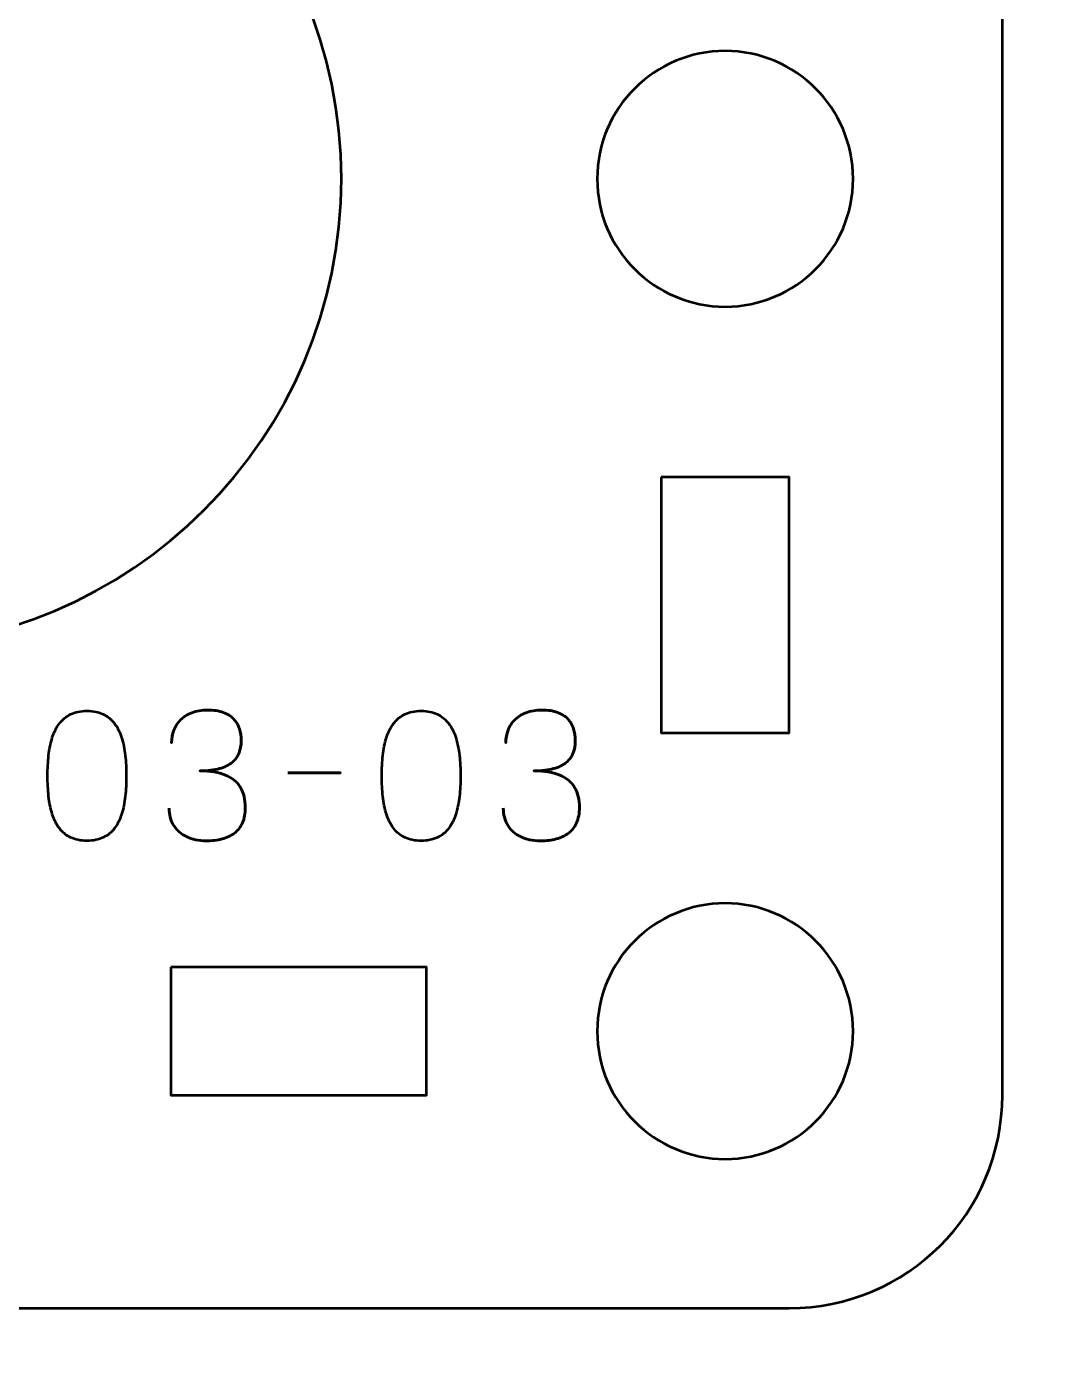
# Model space of a CAD drawing. Header units: centimetres. Extents: x -17.9 to -3.1, y -25.3 to -4.3.
# Drawn here: x -8.787 to -6.411, y -17.65 to -14.494 of the extents above; entities that cross this region are included whole.
import ezdxf

# ---------------------------------------------------------------- set-up
doc = ezdxf.new("R2010")
doc.units = ezdxf.units.CM
doc.header["$MEASUREMENT"] = 0
doc.layers.add('Layer 1', color=7, linetype='Continuous')

msp = doc.modelspace()

# ---------------------------------------------------------------- linework, layer by layer
at = {"layer": 'Layer 1', "color": 22, "lineweight": 53}
msp.add_open_spline([(-17.90003, -24.8499), (-17.90003, -24.8499), (-17.90003, -4.84994), (-17.90003, -4.84994), (-17.90003, -4.84994), (-17.90003, -4.57297), (-17.67694, -4.34998), (-17.39994, -4.34998), (-17.39994, -4.34998), (-17.39994, -4.34998), (-3.60007, -4.34998), (-3.60007, -4.34998), (-3.60007, -4.34998), (-3.32293, -4.34998), (-3.09997, -4.57297), (-3.09997, -4.84994), (-3.09997, -4.84994), (-3.09997, -4.84994), (-3.09997, -24.8499), (-3.09997, -24.8499), (-3.09997, -24.8499), (-3.09997, -25.1269), (-3.32293, -25.34999), (-3.60007, -25.34999), (-3.60007, -25.34999), (-3.60007, -25.34999), (-17.39994, -25.34999), (-17.39994, -25.34999), (-17.39994, -25.34999), (-17.67694, -25.34999), (-17.90003, -25.1269), (-17.90003, -24.8499)], degree=3, knots=[0, 0, 0, 0, 0.125, 0.125, 0.125, 0.125, 0.25, 0.25, 0.25, 0.25, 0.375, 0.375, 0.375, 0.375, 0.5, 0.5, 0.5, 0.5, 0.625, 0.625, 0.625, 0.625, 0.75, 0.75, 0.75, 0.75, 0.875, 0.875, 0.875, 0.875, 1, 1, 1, 1], dxfattribs=at)
at = {"layer": 'Layer 1', "color": 2, "lineweight": 53}
msp.add_open_spline([(-11.29993, -12.19997), (-11.29993, -12.19997), (-7.00006, -12.19997), (-7.00006, -12.19997), (-7.00006, -12.19997), (-6.72292, -12.19997), (-6.49996, -12.42306), (-6.49996, -12.70006), (-6.49996, -12.70006), (-6.49996, -12.70006), (-6.49996, -16.99993), (-6.49996, -16.99993), (-6.49996, -16.99993), (-6.49996, -17.27707), (-6.72292, -17.50003), (-7.00006, -17.50003), (-7.00006, -17.50003), (-7.00006, -17.50003), (-11.29993, -17.50003), (-11.29993, -17.50003), (-11.29993, -17.50003), (-11.57693, -17.50003), (-11.80002, -17.27707), (-11.80002, -16.99993), (-11.80002, -16.99993), (-11.80002, -16.99993), (-11.80002, -12.70006), (-11.80002, -12.70006), (-11.80002, -12.70006), (-11.80002, -12.42306), (-11.57693, -12.19997), (-11.29993, -12.19997)], degree=3, knots=[0, 0, 0, 0, 0.125, 0.125, 0.125, 0.125, 0.25, 0.25, 0.25, 0.25, 0.375, 0.375, 0.375, 0.375, 0.5, 0.5, 0.5, 0.5, 0.625, 0.625, 0.625, 0.625, 0.75, 0.75, 0.75, 0.75, 0.875, 0.875, 0.875, 0.875, 1, 1, 1, 1], dxfattribs=at)
at = {"layer": 'Layer 1', "color": 250, "lineweight": 53}
msp.add_open_spline([(-9.14999, -13.75), (-8.54257, -13.75), (-8.04999, -14.24258), (-8.04999, -14.85), (-8.04999, -14.85), (-8.04999, -15.45742), (-8.54257, -15.95), (-9.14999, -15.95), (-9.14999, -15.95), (-9.75741, -15.95), (-10.24999, -15.45742), (-10.24999, -14.85), (-10.24999, -14.85), (-10.24999, -14.24258), (-9.75741, -13.75), (-9.14999, -13.75)], degree=3, knots=[0, 0, 0, 0, 0.25, 0.25, 0.25, 0.25, 0.5, 0.5, 0.5, 0.5, 0.75, 0.75, 0.75, 0.75, 1, 1, 1, 1], dxfattribs=at)
at = {"layer": 'Layer 1', "lineweight": 53}
for points in [[(-6.84999, -14.85007), (-6.84999, -15.0157), (-6.98432, -15.15007), (-7.14999, -15.15007), (-7.14999, -15.15007), (-7.31562, -15.15007), (-7.44999, -15.0157), (-7.44999, -14.85007), (-7.44999, -14.85007), (-7.44999, -14.6843), (-7.31562, -14.55007), (-7.14999, -14.55007), (-7.14999, -14.55007), (-6.98432, -14.55007), (-6.84999, -14.6843), (-6.84999, -14.85007)], [(-7.30006, -15.54998), (-7.30006, -15.54998), (-7.00006, -15.54998), (-7.00006, -15.54998), (-7.00006, -15.54998), (-7.00006, -15.54998), (-7.00006, -16.14998), (-7.00006, -16.14998), (-7.00006, -16.14998), (-7.00006, -16.14998), (-7.30006, -16.14998), (-7.30006, -16.14998), (-7.30006, -16.14998), (-7.30006, -16.14998), (-7.30006, -15.54998), (-7.30006, -15.54998)], [(-6.84999, -16.85), (-6.84999, -17.01567), (-6.98432, -17.15), (-7.14999, -17.15), (-7.14999, -17.15), (-7.31562, -17.15), (-7.44999, -17.01567), (-7.44999, -16.85), (-7.44999, -16.85), (-7.44999, -16.68437), (-7.31562, -16.55), (-7.14999, -16.55), (-7.14999, -16.55), (-6.98432, -16.55), (-6.84999, -16.68437), (-6.84999, -16.85)], [(-8.45001, -16.69993), (-8.45001, -16.69993), (-7.85001, -16.69993), (-7.85001, -16.69993), (-7.85001, -16.69993), (-7.85001, -16.69993), (-7.85001, -16.99993), (-7.85001, -16.99993), (-7.85001, -16.99993), (-7.85001, -16.99993), (-8.45001, -16.99993), (-8.45001, -16.99993), (-8.45001, -16.99993), (-8.45001, -16.99993), (-8.45001, -16.69993), (-8.45001, -16.69993)]]:
    msp.add_open_spline(points, degree=3, knots=[0, 0, 0, 0, 0.25, 0.25, 0.25, 0.25, 0.5, 0.5, 0.5, 0.5, 0.75, 0.75, 0.75, 0.75, 1, 1, 1, 1], dxfattribs=at)
at = {"layer": 'Layer 1', "color": 30, "lineweight": 53}
for points, knots in [([(-8.45387, -16.3268), (-8.4538, -16.34204), (-8.45027, -16.3553), (-8.44329, -16.3668), (-8.44329, -16.3668), (-8.4363, -16.37823), (-8.42635, -16.38719), (-8.41337, -16.39361), (-8.41337, -16.39361), (-8.40039, -16.40003), (-8.3848, -16.40328), (-8.36666, -16.40342), (-8.36666, -16.40342), (-8.35305, -16.40342), (-8.3407, -16.40201), (-8.32948, -16.39905), (-8.32948, -16.39905), (-8.31833, -16.39608), (-8.30874, -16.3915), (-8.30062, -16.38522), (-8.30062, -16.38522), (-8.29251, -16.37894), (-8.2863, -16.37082), (-8.28186, -16.36095), (-8.28186, -16.36095), (-8.27748, -16.351), (-8.2753, -16.33907), (-8.27523, -16.3251), (-8.27523, -16.3251), (-8.27515, -16.30648), (-8.27896, -16.29074), (-8.28651, -16.27797), (-8.28651, -16.27797), (-8.29406, -16.2652), (-8.30578, -16.25561), (-8.32151, -16.24905), (-8.32151, -16.24905), (-8.33724, -16.24248), (-8.35742, -16.23917), (-8.3819, -16.23917), (-8.3819, -16.23917), (-8.36363, -16.23924), (-8.34832, -16.23755), (-8.33583, -16.23409), (-8.33583, -16.23409), (-8.32341, -16.23063), (-8.31347, -16.22576), (-8.30599, -16.21941), (-8.30599, -16.21941), (-8.29851, -16.21313), (-8.29308, -16.20565), (-8.28983, -16.19705), (-8.28983, -16.19705), (-8.28651, -16.18851), (-8.28489, -16.17913), (-8.28496, -16.1689), (-8.28496, -16.1689), (-8.28489, -16.15866), (-8.2863, -16.14921), (-8.28912, -16.14046), (-8.28912, -16.14046), (-8.29188, -16.13171), (-8.29639, -16.12402), (-8.30253, -16.11746), (-8.30253, -16.11746), (-8.30867, -16.1109), (-8.31678, -16.10575), (-8.32673, -16.10208), (-8.32673, -16.10208), (-8.33675, -16.09841), (-8.34896, -16.09658), (-8.36328, -16.09651), (-8.36328, -16.09651), (-8.37753, -16.09658), (-8.39002, -16.09869), (-8.4006, -16.10279), (-8.4006, -16.10279), (-8.41126, -16.10688), (-8.42, -16.11245), (-8.42706, -16.11958), (-8.42706, -16.11958), (-8.43404, -16.1267), (-8.43927, -16.13482), (-8.44272, -16.14399), (-8.44272, -16.14399), (-8.44625, -16.15316), (-8.44794, -16.1629), (-8.44794, -16.17313), (-8.44794, -16.17313), (-8.44794, -16.1629), (-8.44625, -16.15316), (-8.44272, -16.14399), (-8.44272, -16.14399), (-8.43927, -16.13482), (-8.43404, -16.1267), (-8.42706, -16.11958), (-8.42706, -16.11958), (-8.42, -16.11245), (-8.41126, -16.10688), (-8.4006, -16.10279), (-8.4006, -16.10279), (-8.39002, -16.09869), (-8.37753, -16.09658), (-8.36328, -16.09651), (-8.36328, -16.09651), (-8.34896, -16.09658), (-8.33675, -16.09841), (-8.32673, -16.10208), (-8.32673, -16.10208), (-8.31678, -16.10575), (-8.30867, -16.1109), (-8.30253, -16.11746), (-8.30253, -16.11746), (-8.29639, -16.12402), (-8.29188, -16.13171), (-8.28912, -16.14046), (-8.28912, -16.14046), (-8.2863, -16.14921), (-8.28489, -16.15866), (-8.28496, -16.1689), (-8.28496, -16.1689), (-8.28489, -16.17913), (-8.28651, -16.18851), (-8.28983, -16.19705), (-8.28983, -16.19705), (-8.29308, -16.20565), (-8.29851, -16.21313), (-8.30599, -16.21941), (-8.30599, -16.21941), (-8.31347, -16.22576), (-8.32341, -16.23063), (-8.33583, -16.23409), (-8.33583, -16.23409), (-8.34832, -16.23755), (-8.36363, -16.23924), (-8.3819, -16.23917), (-8.3819, -16.23917), (-8.35742, -16.23917), (-8.33724, -16.24248), (-8.32151, -16.24905), (-8.32151, -16.24905), (-8.30578, -16.25561), (-8.29406, -16.2652), (-8.28651, -16.27797), (-8.28651, -16.27797), (-8.27896, -16.29074), (-8.27515, -16.30648), (-8.27523, -16.3251), (-8.27523, -16.3251), (-8.2753, -16.33907), (-8.27748, -16.351), (-8.28186, -16.36095), (-8.28186, -16.36095), (-8.2863, -16.37082), (-8.29251, -16.37894), (-8.30062, -16.38522), (-8.30062, -16.38522), (-8.30874, -16.3915), (-8.31833, -16.39608), (-8.32948, -16.39905), (-8.32948, -16.39905), (-8.3407, -16.40201), (-8.35305, -16.40342), (-8.36666, -16.40342), (-8.36666, -16.40342), (-8.3848, -16.40328), (-8.40039, -16.40003), (-8.41337, -16.39361), (-8.41337, -16.39361), (-8.42635, -16.38719), (-8.4363, -16.37823), (-8.44329, -16.3668), (-8.44329, -16.3668), (-8.45027, -16.3553), (-8.4538, -16.34204), (-8.45387, -16.3268)], [0, 0, 0, 0, 0.0227273, 0.0227273, 0.0227273, 0.0227273, 0.0454545, 0.0454545, 0.0454545, 0.0454545, 0.0681818, 0.0681818, 0.0681818, 0.0681818, 0.0909091, 0.0909091, 0.0909091, 0.0909091, 0.1136364, 0.1136364, 0.1136364, 0.1136364, 0.1363636, 0.1363636, 0.1363636, 0.1363636, 0.1590909, 0.1590909, 0.1590909, 0.1590909, 0.1818182, 0.1818182, 0.1818182, 0.1818182, 0.2045455, 0.2045455, 0.2045455, 0.2045455, 0.2272727, 0.2272727, 0.2272727, 0.2272727, 0.25, 0.25, 0.25, 0.25, 0.2727273, 0.2727273, 0.2727273, 0.2727273, 0.2954545, 0.2954545, 0.2954545, 0.2954545, 0.3181818, 0.3181818, 0.3181818, 0.3181818, 0.3409091, 0.3409091, 0.3409091, 0.3409091, 0.3636364, 0.3636364, 0.3636364, 0.3636364, 0.3863636, 0.3863636, 0.3863636, 0.3863636, 0.4090909, 0.4090909, 0.4090909, 0.4090909, 0.4318182, 0.4318182, 0.4318182, 0.4318182, 0.4545455, 0.4545455, 0.4545455, 0.4545455, 0.4772727, 0.4772727, 0.4772727, 0.4772727, 0.5, 0.5, 0.5, 0.5, 0.5227273, 0.5227273, 0.5227273, 0.5227273, 0.5454545, 0.5454545, 0.5454545, 0.5454545, 0.5681818, 0.5681818, 0.5681818, 0.5681818, 0.5909091, 0.5909091, 0.5909091, 0.5909091, 0.6136364, 0.6136364, 0.6136364, 0.6136364, 0.6363636, 0.6363636, 0.6363636, 0.6363636, 0.6590909, 0.6590909, 0.6590909, 0.6590909, 0.6818182, 0.6818182, 0.6818182, 0.6818182, 0.7045455, 0.7045455, 0.7045455, 0.7045455, 0.7272727, 0.7272727, 0.7272727, 0.7272727, 0.75, 0.75, 0.75, 0.75, 0.7727273, 0.7727273, 0.7727273, 0.7727273, 0.7954545, 0.7954545, 0.7954545, 0.7954545, 0.8181818, 0.8181818, 0.8181818, 0.8181818, 0.8409091, 0.8409091, 0.8409091, 0.8409091, 0.8636364, 0.8636364, 0.8636364, 0.8636364, 0.8863636, 0.8863636, 0.8863636, 0.8863636, 0.9090909, 0.9090909, 0.9090909, 0.9090909, 0.9318182, 0.9318182, 0.9318182, 0.9318182, 0.9545455, 0.9545455, 0.9545455, 0.9545455, 0.9772727, 0.9772727, 0.9772727, 0.9772727, 1, 1, 1, 1]), ([(-7.67029, -16.3268), (-7.67022, -16.34204), (-7.66669, -16.3553), (-7.65971, -16.3668), (-7.65971, -16.3668), (-7.65272, -16.37823), (-7.64277, -16.38719), (-7.62979, -16.39361), (-7.62979, -16.39361), (-7.61681, -16.40003), (-7.60122, -16.40328), (-7.58308, -16.40342), (-7.58308, -16.40342), (-7.56947, -16.40342), (-7.55712, -16.40201), (-7.5459, -16.39905), (-7.5459, -16.39905), (-7.53475, -16.39608), (-7.52516, -16.3915), (-7.51704, -16.38522), (-7.51704, -16.38522), (-7.50893, -16.37894), (-7.50272, -16.37082), (-7.49828, -16.36095), (-7.49828, -16.36095), (-7.4939, -16.351), (-7.49172, -16.33907), (-7.49165, -16.3251), (-7.49165, -16.3251), (-7.49157, -16.30648), (-7.49538, -16.29074), (-7.50293, -16.27797), (-7.50293, -16.27797), (-7.51048, -16.2652), (-7.5222, -16.25561), (-7.53793, -16.24905), (-7.53793, -16.24905), (-7.55366, -16.24248), (-7.57384, -16.23917), (-7.59832, -16.23917), (-7.59832, -16.23917), (-7.58005, -16.23924), (-7.56474, -16.23755), (-7.55225, -16.23409), (-7.55225, -16.23409), (-7.53983, -16.23063), (-7.52989, -16.22576), (-7.52241, -16.21941), (-7.52241, -16.21941), (-7.51493, -16.21313), (-7.5095, -16.20565), (-7.50625, -16.19705), (-7.50625, -16.19705), (-7.50293, -16.18851), (-7.50131, -16.17913), (-7.50138, -16.1689), (-7.50138, -16.1689), (-7.50131, -16.15866), (-7.50272, -16.14921), (-7.50554, -16.14046), (-7.50554, -16.14046), (-7.5083, -16.13171), (-7.51281, -16.12402), (-7.51895, -16.11746), (-7.51895, -16.11746), (-7.52509, -16.1109), (-7.5332, -16.10575), (-7.54315, -16.10208), (-7.54315, -16.10208), (-7.55317, -16.09841), (-7.56538, -16.09658), (-7.5797, -16.09651), (-7.5797, -16.09651), (-7.59395, -16.09658), (-7.60644, -16.09869), (-7.61702, -16.10279), (-7.61702, -16.10279), (-7.62768, -16.10688), (-7.63642, -16.11245), (-7.64348, -16.11958), (-7.64348, -16.11958), (-7.65046, -16.1267), (-7.65569, -16.13482), (-7.65914, -16.14399), (-7.65914, -16.14399), (-7.66267, -16.15316), (-7.66436, -16.1629), (-7.66436, -16.17313), (-7.66436, -16.17313), (-7.66436, -16.1629), (-7.66267, -16.15316), (-7.65914, -16.14399), (-7.65914, -16.14399), (-7.65569, -16.13482), (-7.65046, -16.1267), (-7.64348, -16.11958), (-7.64348, -16.11958), (-7.63642, -16.11245), (-7.62768, -16.10688), (-7.61702, -16.10279), (-7.61702, -16.10279), (-7.60644, -16.09869), (-7.59395, -16.09658), (-7.5797, -16.09651), (-7.5797, -16.09651), (-7.56538, -16.09658), (-7.55317, -16.09841), (-7.54315, -16.10208), (-7.54315, -16.10208), (-7.5332, -16.10575), (-7.52509, -16.1109), (-7.51895, -16.11746), (-7.51895, -16.11746), (-7.51281, -16.12402), (-7.5083, -16.13171), (-7.50554, -16.14046), (-7.50554, -16.14046), (-7.50272, -16.14921), (-7.50131, -16.15866), (-7.50138, -16.1689), (-7.50138, -16.1689), (-7.50131, -16.17913), (-7.50293, -16.18851), (-7.50625, -16.19705), (-7.50625, -16.19705), (-7.5095, -16.20565), (-7.51493, -16.21313), (-7.52241, -16.21941), (-7.52241, -16.21941), (-7.52989, -16.22576), (-7.53983, -16.23063), (-7.55225, -16.23409), (-7.55225, -16.23409), (-7.56474, -16.23755), (-7.58005, -16.23924), (-7.59832, -16.23917), (-7.59832, -16.23917), (-7.57384, -16.23917), (-7.55366, -16.24248), (-7.53793, -16.24905), (-7.53793, -16.24905), (-7.5222, -16.25561), (-7.51048, -16.2652), (-7.50293, -16.27797), (-7.50293, -16.27797), (-7.49538, -16.29074), (-7.49157, -16.30648), (-7.49165, -16.3251), (-7.49165, -16.3251), (-7.49172, -16.33907), (-7.4939, -16.351), (-7.49828, -16.36095), (-7.49828, -16.36095), (-7.50272, -16.37082), (-7.50893, -16.37894), (-7.51704, -16.38522), (-7.51704, -16.38522), (-7.52516, -16.3915), (-7.53475, -16.39608), (-7.5459, -16.39905), (-7.5459, -16.39905), (-7.55712, -16.40201), (-7.56947, -16.40342), (-7.58308, -16.40342), (-7.58308, -16.40342), (-7.60122, -16.40328), (-7.61681, -16.40003), (-7.62979, -16.39361), (-7.62979, -16.39361), (-7.64277, -16.38719), (-7.65272, -16.37823), (-7.65971, -16.3668), (-7.65971, -16.3668), (-7.66669, -16.3553), (-7.67022, -16.34204), (-7.67029, -16.3268)], [0, 0, 0, 0, 0.0227273, 0.0227273, 0.0227273, 0.0227273, 0.0454545, 0.0454545, 0.0454545, 0.0454545, 0.0681818, 0.0681818, 0.0681818, 0.0681818, 0.0909091, 0.0909091, 0.0909091, 0.0909091, 0.1136364, 0.1136364, 0.1136364, 0.1136364, 0.1363636, 0.1363636, 0.1363636, 0.1363636, 0.1590909, 0.1590909, 0.1590909, 0.1590909, 0.1818182, 0.1818182, 0.1818182, 0.1818182, 0.2045455, 0.2045455, 0.2045455, 0.2045455, 0.2272727, 0.2272727, 0.2272727, 0.2272727, 0.25, 0.25, 0.25, 0.25, 0.2727273, 0.2727273, 0.2727273, 0.2727273, 0.2954545, 0.2954545, 0.2954545, 0.2954545, 0.3181818, 0.3181818, 0.3181818, 0.3181818, 0.3409091, 0.3409091, 0.3409091, 0.3409091, 0.3636364, 0.3636364, 0.3636364, 0.3636364, 0.3863636, 0.3863636, 0.3863636, 0.3863636, 0.4090909, 0.4090909, 0.4090909, 0.4090909, 0.4318182, 0.4318182, 0.4318182, 0.4318182, 0.4545455, 0.4545455, 0.4545455, 0.4545455, 0.4772727, 0.4772727, 0.4772727, 0.4772727, 0.5, 0.5, 0.5, 0.5, 0.5227273, 0.5227273, 0.5227273, 0.5227273, 0.5454545, 0.5454545, 0.5454545, 0.5454545, 0.5681818, 0.5681818, 0.5681818, 0.5681818, 0.5909091, 0.5909091, 0.5909091, 0.5909091, 0.6136364, 0.6136364, 0.6136364, 0.6136364, 0.6363636, 0.6363636, 0.6363636, 0.6363636, 0.6590909, 0.6590909, 0.6590909, 0.6590909, 0.6818182, 0.6818182, 0.6818182, 0.6818182, 0.7045455, 0.7045455, 0.7045455, 0.7045455, 0.7272727, 0.7272727, 0.7272727, 0.7272727, 0.75, 0.75, 0.75, 0.75, 0.7727273, 0.7727273, 0.7727273, 0.7727273, 0.7954545, 0.7954545, 0.7954545, 0.7954545, 0.8181818, 0.8181818, 0.8181818, 0.8181818, 0.8409091, 0.8409091, 0.8409091, 0.8409091, 0.8636364, 0.8636364, 0.8636364, 0.8636364, 0.8863636, 0.8863636, 0.8863636, 0.8863636, 0.9090909, 0.9090909, 0.9090909, 0.9090909, 0.9318182, 0.9318182, 0.9318182, 0.9318182, 0.9545455, 0.9545455, 0.9545455, 0.9545455, 0.9772727, 0.9772727, 0.9772727, 0.9772727, 1, 1, 1, 1]), ([(-8.64648, -16.40342), (-8.63167, -16.40335), (-8.6189, -16.40074), (-8.60824, -16.39566), (-8.60824, -16.39566), (-8.59766, -16.39058), (-8.58884, -16.38331), (-8.58179, -16.37407), (-8.58179, -16.37407), (-8.5748, -16.36476), (-8.5693, -16.35375), (-8.56521, -16.34105), (-8.56521, -16.34105), (-8.56118, -16.32835), (-8.55829, -16.31445), (-8.55667, -16.29921), (-8.55667, -16.29921), (-8.55497, -16.28397), (-8.55413, -16.26795), (-8.5542, -16.25102), (-8.5542, -16.25102), (-8.55413, -16.23416), (-8.55497, -16.21814), (-8.55667, -16.20297), (-8.55667, -16.20297), (-8.55829, -16.1878), (-8.56118, -16.17383), (-8.56521, -16.16113), (-8.56521, -16.16113), (-8.5693, -16.1485), (-8.5748, -16.1375), (-8.58179, -16.12811), (-8.58179, -16.12811), (-8.58884, -16.1188), (-8.59766, -16.11153), (-8.60824, -16.10645), (-8.60824, -16.10645), (-8.6189, -16.1013), (-8.63167, -16.09869), (-8.64648, -16.09862), (-8.64648, -16.09862), (-8.6613, -16.09869), (-8.67407, -16.1013), (-8.68473, -16.10645), (-8.68473, -16.10645), (-8.69531, -16.11153), (-8.70413, -16.1188), (-8.71118, -16.12811), (-8.71118, -16.12811), (-8.71817, -16.1375), (-8.72367, -16.1485), (-8.72776, -16.16113), (-8.72776, -16.16113), (-8.73179, -16.17383), (-8.73468, -16.1878), (-8.7363, -16.20297), (-8.7363, -16.20297), (-8.73799, -16.21814), (-8.73884, -16.23416), (-8.73877, -16.25102), (-8.73877, -16.25102), (-8.73884, -16.26795), (-8.73799, -16.28397), (-8.7363, -16.29921), (-8.7363, -16.29921), (-8.73468, -16.31445), (-8.73179, -16.32835), (-8.72776, -16.34105), (-8.72776, -16.34105), (-8.72367, -16.35375), (-8.71817, -16.36476), (-8.71118, -16.37407), (-8.71118, -16.37407), (-8.70413, -16.38331), (-8.69531, -16.39058), (-8.68473, -16.39566), (-8.68473, -16.39566), (-8.67407, -16.40074), (-8.6613, -16.40335), (-8.64648, -16.40342)], [0, 0, 0, 0, 0.05, 0.05, 0.05, 0.05, 0.1, 0.1, 0.1, 0.1, 0.15, 0.15, 0.15, 0.15, 0.2, 0.2, 0.2, 0.2, 0.25, 0.25, 0.25, 0.25, 0.3, 0.3, 0.3, 0.3, 0.35, 0.35, 0.35, 0.35, 0.4, 0.4, 0.4, 0.4, 0.45, 0.45, 0.45, 0.45, 0.5, 0.5, 0.5, 0.5, 0.55, 0.55, 0.55, 0.55, 0.6, 0.6, 0.6, 0.6, 0.65, 0.65, 0.65, 0.65, 0.7, 0.7, 0.7, 0.7, 0.75, 0.75, 0.75, 0.75, 0.8, 0.8, 0.8, 0.8, 0.85, 0.85, 0.85, 0.85, 0.9, 0.9, 0.9, 0.9, 0.95, 0.95, 0.95, 0.95, 1, 1, 1, 1]), ([(-8.64648, -16.40342), (-8.63167, -16.40335), (-8.6189, -16.40074), (-8.60824, -16.39566), (-8.60824, -16.39566), (-8.59766, -16.39058), (-8.58884, -16.38331), (-8.58179, -16.37407), (-8.58179, -16.37407), (-8.5748, -16.36476), (-8.5693, -16.35375), (-8.56521, -16.34105), (-8.56521, -16.34105), (-8.56118, -16.32835), (-8.55829, -16.31445), (-8.55667, -16.29921), (-8.55667, -16.29921), (-8.55497, -16.28397), (-8.55413, -16.26795), (-8.5542, -16.25102), (-8.5542, -16.25102), (-8.55413, -16.23416), (-8.55497, -16.21814), (-8.55667, -16.20297), (-8.55667, -16.20297), (-8.55829, -16.1878), (-8.56118, -16.17383), (-8.56521, -16.16113), (-8.56521, -16.16113), (-8.5693, -16.1485), (-8.5748, -16.1375), (-8.58179, -16.12811), (-8.58179, -16.12811), (-8.58884, -16.1188), (-8.59766, -16.11153), (-8.60824, -16.10645), (-8.60824, -16.10645), (-8.6189, -16.1013), (-8.63167, -16.09869), (-8.64648, -16.09862), (-8.64648, -16.09862), (-8.6613, -16.09869), (-8.67407, -16.1013), (-8.68473, -16.10645), (-8.68473, -16.10645), (-8.69531, -16.11153), (-8.70413, -16.1188), (-8.71118, -16.12811), (-8.71118, -16.12811), (-8.71817, -16.1375), (-8.72367, -16.1485), (-8.72776, -16.16113), (-8.72776, -16.16113), (-8.73179, -16.17383), (-8.73468, -16.1878), (-8.7363, -16.20297), (-8.7363, -16.20297), (-8.73799, -16.21814), (-8.73884, -16.23416), (-8.73877, -16.25102), (-8.73877, -16.25102), (-8.73884, -16.26795), (-8.73799, -16.28397), (-8.7363, -16.29921), (-8.7363, -16.29921), (-8.73468, -16.31445), (-8.73179, -16.32835), (-8.72776, -16.34105), (-8.72776, -16.34105), (-8.72367, -16.35375), (-8.71817, -16.36476), (-8.71118, -16.37407), (-8.71118, -16.37407), (-8.70413, -16.38331), (-8.69531, -16.39058), (-8.68473, -16.39566), (-8.68473, -16.39566), (-8.67407, -16.40074), (-8.6613, -16.40335), (-8.64648, -16.40342)], [0, 0, 0, 0, 0.05, 0.05, 0.05, 0.05, 0.1, 0.1, 0.1, 0.1, 0.15, 0.15, 0.15, 0.15, 0.2, 0.2, 0.2, 0.2, 0.25, 0.25, 0.25, 0.25, 0.3, 0.3, 0.3, 0.3, 0.35, 0.35, 0.35, 0.35, 0.4, 0.4, 0.4, 0.4, 0.45, 0.45, 0.45, 0.45, 0.5, 0.5, 0.5, 0.5, 0.55, 0.55, 0.55, 0.55, 0.6, 0.6, 0.6, 0.6, 0.65, 0.65, 0.65, 0.65, 0.7, 0.7, 0.7, 0.7, 0.75, 0.75, 0.75, 0.75, 0.8, 0.8, 0.8, 0.8, 0.85, 0.85, 0.85, 0.85, 0.9, 0.9, 0.9, 0.9, 0.95, 0.95, 0.95, 0.95, 1, 1, 1, 1]), ([(-7.8629, -16.40342), (-7.84809, -16.40335), (-7.83532, -16.40074), (-7.82466, -16.39566), (-7.82466, -16.39566), (-7.81408, -16.39058), (-7.80526, -16.38331), (-7.79821, -16.37407), (-7.79821, -16.37407), (-7.79122, -16.36476), (-7.78572, -16.35375), (-7.78163, -16.34105), (-7.78163, -16.34105), (-7.7776, -16.32835), (-7.77471, -16.31445), (-7.77309, -16.29921), (-7.77309, -16.29921), (-7.77139, -16.28397), (-7.77055, -16.26795), (-7.77062, -16.25102), (-7.77062, -16.25102), (-7.77055, -16.23416), (-7.77139, -16.21814), (-7.77309, -16.20297), (-7.77309, -16.20297), (-7.77471, -16.1878), (-7.7776, -16.17383), (-7.78163, -16.16113), (-7.78163, -16.16113), (-7.78572, -16.1485), (-7.79122, -16.1375), (-7.79821, -16.12811), (-7.79821, -16.12811), (-7.80526, -16.1188), (-7.81408, -16.11153), (-7.82466, -16.10645), (-7.82466, -16.10645), (-7.83532, -16.1013), (-7.84809, -16.09869), (-7.8629, -16.09862), (-7.8629, -16.09862), (-7.87772, -16.09869), (-7.89049, -16.1013), (-7.90115, -16.10645), (-7.90115, -16.10645), (-7.91173, -16.11153), (-7.92055, -16.1188), (-7.9276, -16.12811), (-7.9276, -16.12811), (-7.93459, -16.1375), (-7.94009, -16.1485), (-7.94418, -16.16113), (-7.94418, -16.16113), (-7.94821, -16.17383), (-7.9511, -16.1878), (-7.95272, -16.20297), (-7.95272, -16.20297), (-7.95441, -16.21814), (-7.95526, -16.23416), (-7.95519, -16.25102), (-7.95519, -16.25102), (-7.95526, -16.26795), (-7.95441, -16.28397), (-7.95272, -16.29921), (-7.95272, -16.29921), (-7.9511, -16.31445), (-7.94821, -16.32835), (-7.94418, -16.34105), (-7.94418, -16.34105), (-7.94009, -16.35375), (-7.93459, -16.36476), (-7.9276, -16.37407), (-7.9276, -16.37407), (-7.92055, -16.38331), (-7.91173, -16.39058), (-7.90115, -16.39566), (-7.90115, -16.39566), (-7.89049, -16.40074), (-7.87772, -16.40335), (-7.8629, -16.40342)], [0, 0, 0, 0, 0.05, 0.05, 0.05, 0.05, 0.1, 0.1, 0.1, 0.1, 0.15, 0.15, 0.15, 0.15, 0.2, 0.2, 0.2, 0.2, 0.25, 0.25, 0.25, 0.25, 0.3, 0.3, 0.3, 0.3, 0.35, 0.35, 0.35, 0.35, 0.4, 0.4, 0.4, 0.4, 0.45, 0.45, 0.45, 0.45, 0.5, 0.5, 0.5, 0.5, 0.55, 0.55, 0.55, 0.55, 0.6, 0.6, 0.6, 0.6, 0.65, 0.65, 0.65, 0.65, 0.7, 0.7, 0.7, 0.7, 0.75, 0.75, 0.75, 0.75, 0.8, 0.8, 0.8, 0.8, 0.85, 0.85, 0.85, 0.85, 0.9, 0.9, 0.9, 0.9, 0.95, 0.95, 0.95, 0.95, 1, 1, 1, 1]), ([(-7.8629, -16.40342), (-7.84809, -16.40335), (-7.83532, -16.40074), (-7.82466, -16.39566), (-7.82466, -16.39566), (-7.81408, -16.39058), (-7.80526, -16.38331), (-7.79821, -16.37407), (-7.79821, -16.37407), (-7.79122, -16.36476), (-7.78572, -16.35375), (-7.78163, -16.34105), (-7.78163, -16.34105), (-7.7776, -16.32835), (-7.77471, -16.31445), (-7.77309, -16.29921), (-7.77309, -16.29921), (-7.77139, -16.28397), (-7.77055, -16.26795), (-7.77062, -16.25102), (-7.77062, -16.25102), (-7.77055, -16.23416), (-7.77139, -16.21814), (-7.77309, -16.20297), (-7.77309, -16.20297), (-7.77471, -16.1878), (-7.7776, -16.17383), (-7.78163, -16.16113), (-7.78163, -16.16113), (-7.78572, -16.1485), (-7.79122, -16.1375), (-7.79821, -16.12811), (-7.79821, -16.12811), (-7.80526, -16.1188), (-7.81408, -16.11153), (-7.82466, -16.10645), (-7.82466, -16.10645), (-7.83532, -16.1013), (-7.84809, -16.09869), (-7.8629, -16.09862), (-7.8629, -16.09862), (-7.87772, -16.09869), (-7.89049, -16.1013), (-7.90115, -16.10645), (-7.90115, -16.10645), (-7.91173, -16.11153), (-7.92055, -16.1188), (-7.9276, -16.12811), (-7.9276, -16.12811), (-7.93459, -16.1375), (-7.94009, -16.1485), (-7.94418, -16.16113), (-7.94418, -16.16113), (-7.94821, -16.17383), (-7.9511, -16.1878), (-7.95272, -16.20297), (-7.95272, -16.20297), (-7.95441, -16.21814), (-7.95526, -16.23416), (-7.95519, -16.25102), (-7.95519, -16.25102), (-7.95526, -16.26795), (-7.95441, -16.28397), (-7.95272, -16.29921), (-7.95272, -16.29921), (-7.9511, -16.31445), (-7.94821, -16.32835), (-7.94418, -16.34105), (-7.94418, -16.34105), (-7.94009, -16.35375), (-7.93459, -16.36476), (-7.9276, -16.37407), (-7.9276, -16.37407), (-7.92055, -16.38331), (-7.91173, -16.39058), (-7.90115, -16.39566), (-7.90115, -16.39566), (-7.89049, -16.40074), (-7.87772, -16.40335), (-7.8629, -16.40342)], [0, 0, 0, 0, 0.05, 0.05, 0.05, 0.05, 0.1, 0.1, 0.1, 0.1, 0.15, 0.15, 0.15, 0.15, 0.2, 0.2, 0.2, 0.2, 0.25, 0.25, 0.25, 0.25, 0.3, 0.3, 0.3, 0.3, 0.35, 0.35, 0.35, 0.35, 0.4, 0.4, 0.4, 0.4, 0.45, 0.45, 0.45, 0.45, 0.5, 0.5, 0.5, 0.5, 0.55, 0.55, 0.55, 0.55, 0.6, 0.6, 0.6, 0.6, 0.65, 0.65, 0.65, 0.65, 0.7, 0.7, 0.7, 0.7, 0.75, 0.75, 0.75, 0.75, 0.8, 0.8, 0.8, 0.8, 0.85, 0.85, 0.85, 0.85, 0.9, 0.9, 0.9, 0.9, 0.95, 0.95, 0.95, 0.95, 1, 1, 1, 1]), ([(-8.17532, -16.24382), (-8.17532, -16.24382), (-8.05213, -16.24382), (-8.05213, -16.24382), (-8.05213, -16.24382), (-8.05213, -16.24382), (-8.17532, -16.24382), (-8.17532, -16.24382)], [0, 0, 0, 0, 0.5, 0.5, 0.5, 0.5, 1, 1, 1, 1])]:
    msp.add_open_spline(points, degree=3, knots=knots, dxfattribs=at)

doc.saveas('drawing.dxf')
